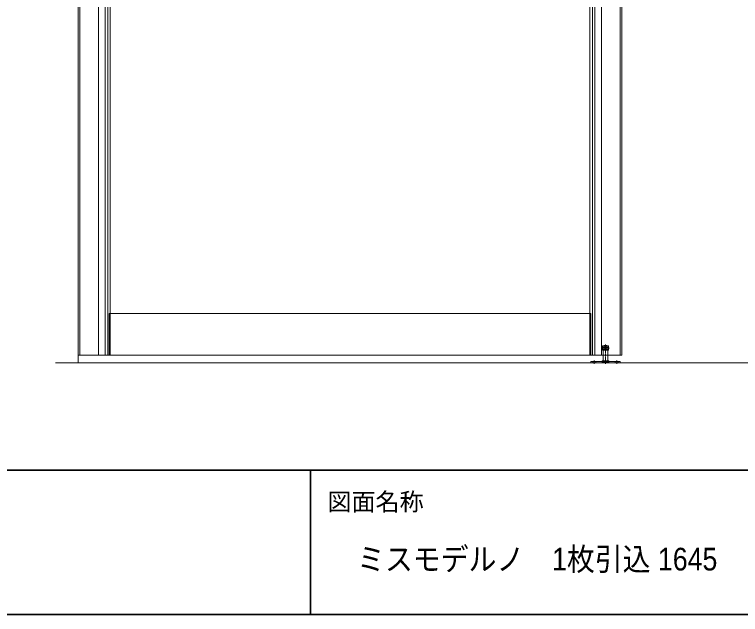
# Model space of a CAD drawing. Units: millimetres, scale not verified. Extents: x -4547 to 4547, y -2284 to 2284.
# Drawn here: x -3415 to -2283, y -2078 to -1142 of the extents above; entities that cross this region are included whole.
import ezdxf
from ezdxf.enums import TextEntityAlignment as Align

# ---------------------------------------------------------------- set-up
doc = ezdxf.new("R2010")
doc.units = ezdxf.units.MM
doc.header["$LTSCALE"] = 20
for name, pattern in [('USER1', [10.5, 8, -0.5, 0.5, -0.5, 0.5, -0.5]), ('USER2', [2.91, 1.76, -0.4, 0.35, -0.4]), ('USER3', [1.11, 0.71, -0.4])]:
    doc.linetypes.add(name, pattern=pattern)
doc.layers.add('0-0_1図面枠', color=7, linetype='Continuous', lineweight=20)
doc.layers.add('0-1_3一般', color=7, linetype='Continuous', lineweight=15)
doc.styles.add('ＭＳ Ｐゴシック', font='')
doc.styles.get('ＭＳ Ｐゴシック').set_extended_font_data('MS PGothic')

# ---------------------------------------------------------------- blocks, each defined once
blk = doc.blocks.new('グループ-2')
at = {"layer": '0-0_1図面枠', "lineweight": 35}
for p, q in [((-60000, -37050), (60000, -37050)), ((-32250, -37050), (-32250, -41550))]:
    blk.add_line(p, q, dxfattribs=at)
blk.add_lwpolyline([(-60000, 41550), (60000, 41550), (60000, -41550), (-60000, -41550)], close=True, dxfattribs=at)
blk = doc.blocks.new('図面枠')
at = {"layer": '0-0_1図面枠'}
blk.add_blockref('グループ-2', (0, 0), dxfattribs=at)
at = {"layer": '0-0_1図面枠', "style": 'ＭＳ Ｐゴシック'}
blk.add_text('図面名称', height=550.3, dxfattribs=at).set_placement((-31725.1, -38474.8), align=Align.BOTTOM_LEFT)
blk = doc.blocks.new('グループ-20')
at = {"layer": '0-1_3一般', "linetype": 'USER1'}
for p, q in [((-39500.5, -33466.3), (-39500.5, 12333.7)), ((-22540.5, 12333.7), (-22540.5, -33466.3)), ((-39450.5, -33466.3), (-39500.5, -33466.3)), ((-22540.5, -33466.3), (-22590.5, -33466.3))]:
    blk.add_line(p, q, dxfattribs=at)
at = {"layer": '0-1_3一般'}
for p, q in [((-39450.5, -32186.3), (-39450.5, 12333.7)), ((-38862.4, 12333.7), (-38862.4, -33466.3)), ((-38660.5, 12333.7), (-38660.5, -33466.3)), ((-38578.5, 12333.7), (-38578.5, -33466.3)), ((-23462.5, -33466.3), (-23462.5, 12333.7)), ((-23380.5, -33466.3), (-23380.5, 12333.7)), ((-23178.6, -33466.3), (-23178.6, 12333.7)), ((-22590.5, 12333.7), (-22590.5, -32186.3)), ((-38500.5, -10316.3), (-38500.5, -32166.3)), ((-23540.5, -32166.3), (-23540.5, -10316.3)), ((-39450.5, -33466.3), (-39450.5, -32186.3)), ((-38500.5, -32166.3), (-38500.5, -33466.3)), ((-38500.5, -32166.3), (-23540.5, -32166.3)), ((-23540.5, -33466.3), (-23540.5, -32166.3)), ((-22590.5, -32186.3), (-22590.5, -33466.3)), ((-39370.5, -33466.3), (-39450.5, -33466.3)), ((-39006.5, -33466.3), (-39370.5, -33466.3)), ((-38530.5, -33466.3), (-39006.5, -33466.3)), ((-38500.5, -33466.3), (-38530.5, -33466.3)), ((-22590.5, -33466.3), (-38500.5, -33466.3)), ((-23510.5, -33466.3), (-23540.5, -33466.3)), ((-23034.5, -33466.3), (-23510.5, -33466.3)), ((-22670.5, -33466.3), (-23034.5, -33466.3)), ((-22590.5, -33466.3), (-22670.5, -33466.3))]:
    blk.add_line(p, q, dxfattribs=at)
at = {"layer": '0-1_3一般', "linetype": 'USER3'}
for p, q in [((-38530.5, -32166.3), (-38500.5, -32166.3)), ((-38530.5, -33466.3), (-38530.5, -32166.3)), ((-23540.5, -32166.3), (-23510.5, -32166.3)), ((-23510.5, -32166.3), (-23510.5, -33466.3))]:
    blk.add_line(p, q, dxfattribs=at)
blk = doc.blocks.new('グループ-22')
at = {"layer": '0-1_3一般', "linetype": 'USER2'}
for p, q in [((-23162.5, -33236.3), (-23167.5, -33236.3)), ((-22962.5, -33236.3), (-23162.5, -33236.3)), ((-23052.5, -33736.3), (-23052.5, -33126.3)), ((-23052.5, -33146.3), (-23052.5, -33136.3)), ((-23052.5, -33326.3), (-23052.5, -33146.3)), ((-23052.5, -33326.3), (-23052.5, -33146.3)), ((-22937.5, -33236.3), (-22962.5, -33236.3)), ((-23052.5, -33336.3), (-23052.5, -33326.3)), ((-23402.5, -33736.3), (-23402.5, -33616.3)), ((-23052.5, -33736.3), (-23052.5, -33596.3)), ((-22702.5, -33736.3), (-22702.5, -33616.3))]:
    blk.add_line(p, q, dxfattribs=at)
at = {"layer": '0-1_3一般'}
for p, q in [((-23152.5, -33226.3), (-22952.5, -33226.3)), ((-23152.5, -33246.3), (-22952.5, -33246.3)), ((-23137.5, -33166.3), (-23147.5, -33176.3)), ((-23147.5, -33226.3), (-23147.5, -33176.3)), ((-23147.5, -33296.3), (-23147.5, -33246.3)), ((-23137.5, -33166.3), (-23132.5, -33166.3)), ((-23132.5, -33166.3), (-22972.5, -33166.3)), ((-23095, -33166.3), (-23097.5, -33156.3)), ((-23007.5, -33156.3), (-23097.5, -33156.3)), ((-23010, -33166.3), (-23007.5, -33156.3)), ((-22972.5, -33166.3), (-22967.5, -33166.3)), ((-22957.5, -33176.3), (-22957.5, -33226.3)), ((-22957.5, -33246.3), (-22957.5, -33296.3)), ((-23137.5, -33306.3), (-23147.5, -33296.3)), ((-23147.5, -33296.3), (-22957.5, -33296.3)), ((-23132.5, -33306.3), (-23137.5, -33306.3)), ((-22972.5, -33306.3), (-23132.5, -33306.3)), ((-23122.5, -33636.3), (-23122.5, -33306.3)), ((-22982.5, -33636.3), (-22982.5, -33306.3)), ((-22967.5, -33306.3), (-22972.5, -33306.3)), ((-22967.5, -33306.3), (-22957.5, -33296.3)), ((-22982.5, -33636.3), (-23122.5, -33636.3))]:
    blk.add_line(p, q, dxfattribs=at)
at = {"layer": '0-1_3一般', "linetype": 'USER3'}
for p, q in [((-23132.5, -33166.3), (-23132.5, -33186.3)), ((-23010.5, -33186.3), (-23094.5, -33186.3)), ((-23010.5, -33286.3), (-23010.5, -33186.3)), ((-22972.5, -33186.3), (-23010.5, -33186.3)), ((-22972.5, -33166.3), (-22972.5, -33186.3)), ((-23132.5, -33306.3), (-23132.5, -33286.3)), ((-22972.5, -33306.3), (-22972.5, -33286.3)), ((-23452.5, -33696.3), (-23452.5, -33656.3)), ((-23352.5, -33656.3), (-23352.5, -33696.3)), ((-23102.5, -33676.3), (-23107.5, -33696.3)), ((-23107.5, -33696.3), (-22997.5, -33696.3)), ((-23102.5, -33636.3), (-23102.5, -33676.3)), ((-23102.5, -33636.3), (-23102.5, -33676.3)), ((-23052.5, -33679), (-23082.5, -33696.3)), ((-23022.5, -33696.3), (-23052.5, -33679)), ((-23002.5, -33676.3), (-23002.5, -33636.3)), ((-23002.5, -33676.3), (-23002.5, -33636.3)), ((-22997.5, -33696.3), (-23002.5, -33676.3)), ((-22752.5, -33696.3), (-22752.5, -33656.3)), ((-22652.5, -33656.3), (-22652.5, -33696.3))]:
    blk.add_line(p, q, dxfattribs=at)
at = {"layer": '0-1_3一般', "linetype": 'USER1'}
for p, q in [((-23092.5, -33176.3), (-23095, -33166.3)), ((-23092.5, -33286.3), (-23092.5, -33176.3)), ((-23012.5, -33176.3), (-23010, -33166.3)), ((-23012.5, -33286.3), (-23012.5, -33176.3)), ((-23122.5, -33286.3), (-23102.5, -33286.3)), ((-23122.5, -33306.3), (-23122.5, -33286.3)), ((-23102.5, -33286.3), (-23092.5, -33286.3)), ((-23092.5, -33286.3), (-23012.5, -33286.3)), ((-23012.5, -33286.3), (-23002.5, -33286.3)), ((-23002.5, -33286.3), (-22982.5, -33286.3)), ((-22982.5, -33306.3), (-22982.5, -33286.3))]:
    blk.add_line(p, q, dxfattribs=at)
at = {"layer": '0-1_3一般'}
for points in [[(-22967.5, -33166.3), (-22957.5, -33176.3), (-23147.5, -33176.3)], [(-22952.5, -33656.3), (-22952.5, -33636.3), (-23152.5, -33636.3), (-23152.5, -33656.3)]]:
    blk.add_lwpolyline(points, dxfattribs=at)
at = {"layer": '0-1_3一般', "linetype": 'USER3'}
for points in [[(-23094.5, -33286.3), (-23094.5, -33186.3), (-23132.5, -33186.3)], [(-23072.5, -33156.3), (-23052.5, -33167.8), (-23032.5, -33156.3)], [(-22972.5, -33286.3), (-23010.5, -33286.3), (-23094.5, -33286.3), (-23132.5, -33286.3)], [(-23152.5, -33696.3), (-23152.5, -33676.3), (-22952.5, -33676.3), (-22952.5, -33696.3)]]:
    blk.add_lwpolyline(points, dxfattribs=at)
at = {"layer": '0-1_3一般'}
blk.add_lwpolyline([(-22592.5, -33696.3), (-23512.5, -33696.3), (-23512.5, -33656.3), (-22592.5, -33656.3)], close=True, dxfattribs=at)
for centre, start, end in [((-23152.5, -33236.3), 90, 180), ((-23152.5, -33236.3), 180, 270), ((-22952.5, -33236.3), 0, 90), ((-22952.5, -33236.3), 270, 0)]:
    blk.add_arc(centre, 10, start, end, dxfattribs=at)
at = {"layer": '0-1_3一般', "linetype": 'USER3'}
for centre, start, end in [((-23152.5, -33236.3), 270, 90), ((-22952.5, -33236.3), 90, 180), ((-22952.5, -33236.3), 180, 270)]:
    blk.add_arc(centre, 10, start, end, dxfattribs=at)
blk = doc.blocks.new('グループ-32')
at = {"layer": '0-1_3一般'}
for p, q in [((-39500.5, 13303.7), (-39500.5, -33696.3)), ((-40200.5, -33696.3), (-5783.3, -33696.3))]:
    blk.add_line(p, q, dxfattribs=at)
blk = doc.blocks.new('グループ-34')
at = {"layer": '0-1_3一般'}
for name in ['グループ-32', 'グループ-20', 'グループ-22']:
    blk.add_blockref(name, (0, 0), dxfattribs=at)

msp = doc.modelspace()

# ---------------------------------------------------------------- block references
at = {"layer": '0-0_1図面枠', "xscale": 0.05, "yscale": 0.05}
msp.add_blockref('図面枠', (-1340.62, 0), dxfattribs=at)
at = {"layer": '0-1_3一般', "xscale": 0.05, "yscale": 0.05}
msp.add_blockref('グループ-34', (-1340.62, 0), dxfattribs=at)

# ---------------------------------------------------------------- texts
at = {"layer": '0-0_1図面枠', "style": 'ＭＳ Ｐゴシック', "width": 0.9}
msp.add_text('ミスモデルノ\u30001枚引込 1645', height=35.38, dxfattribs=at).set_placement((-2880.54, -2019.49), align=Align.BOTTOM_LEFT)

doc.saveas('drawing.dxf')
